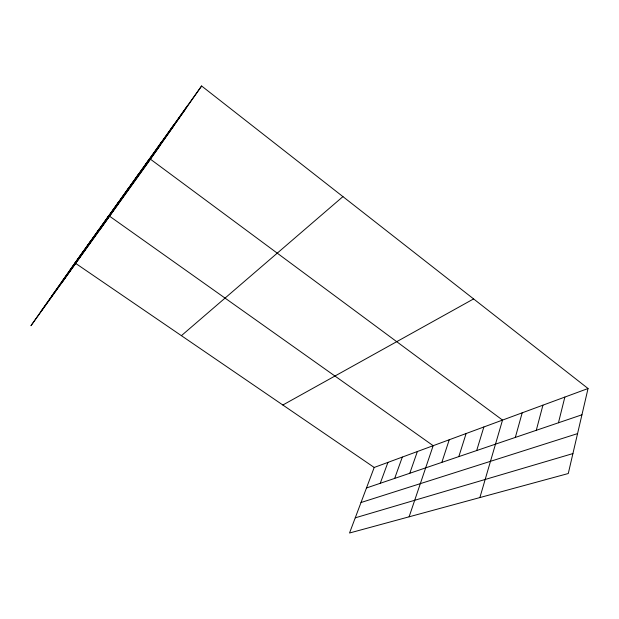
<?xml version="1.0" encoding="UTF-8"?>
<svg xmlns="http://www.w3.org/2000/svg" width="619" height="619" viewBox="0 0 619 619"><rect width="100%" height="100%" fill="white"/><g stroke="black" fill="none" stroke-linecap="round" stroke-linejoin="round"><path stroke-width="0.93" d="M588.05 388.515L568.273 473.527L349.534 533.013L374.201 467.461L588.05 388.515L201.616 85.987L74.984 262.928L30.95 325.726L147.887 162.898L201.616 85.987M558.454 422.777L564.853 397.073M536.286 430.298L542.933 405.166M515.333 437.416L522.188 412.827M479.887 497.56L502.527 420.084L149.643 158.603L99.249 230.624M476.676 450.547L483.865 426.971M458.811 456.613L466.122 433.524M441.827 462.378L449.247 439.753M409.105 516.819L433.168 445.688L108.812 215.667L61.668 282.953M409.793 473.264L417.376 451.522M394.674 478.394L402.311 457.077M380.252 483.292L387.935 462.385M76.849 260.746L91.016 240.536M85.275 248.977L99.674 228.434M103.319 223.792L118.175 202.575M112.983 210.305L128.071 188.749M123.22 196.014L138.548 174.117M145.635 164.716L161.435 142.138M157.946 147.539L173.97 124.612M171.076 129.201L187.34 105.934M68.856 271.903L82.799 252.018M61.266 282.504L185.135 109.578M51.501 296.424L173.266 126.57M41.194 311.117L160.607 144.684M181.398 335.668L342.934 196.618M282.844 405.012L473.605 298.915M366.479 487.973L581.937 414.8M361.009 502.52L577.558 433.61M355.252 517.832L572.915 453.572M74.984 262.928L374.201 467.461"/></g></svg>
